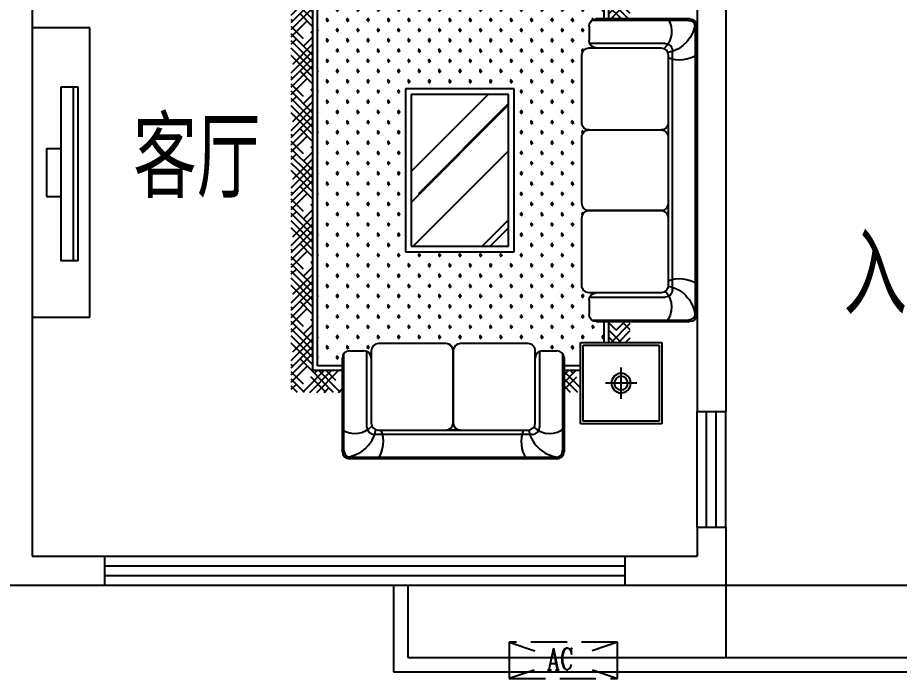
# Model space of a CAD drawing. Extents: x -634437 to -602837, y -712943 to -698043.
# Drawn here: x -627037 to -620937, y -712388 to -707821 of the extents above; entities that cross this region are included whole.
import ezdxf

# ---------------------------------------------------------------- set-up
doc = ezdxf.new("R2010")
doc.units = 0
doc.header["$LTSCALE"] = 1000
doc.header["$MEASUREMENT"] = 0
doc.linetypes.add('DASH', pattern=[0.35, 0.25, -0.1])
doc.layers.get('0').update_dxf_attribs({"linetype": 'CONTINUOUS'})
for name, color, linetype in [('F', 8, 'CONTINUOUS'), ('K_EQUIPMENT', 89, 'CONTINUOUS'), ('KTIAO', 124, 'CONTINUOUS'), ('WALL', 2, 'CONTINUOUS'), ('WINDOW', 4, 'CONTINUOUS'), ('房间名称', 7, 'CONTINUOUS')]:
    doc.layers.add(name, color=color, linetype=linetype)
doc.styles.add('_HZTXT', font='txt.shx', dxfattribs={"width": 0.8, "bigfont": 'HZTXT.shx'})
doc.styles.add('_ROMANC', font='ROMANC', dxfattribs={"width": 0.7})
doc.styles.add('DIM_FONT', font='ZBTXT.shx', dxfattribs={"width": 0.8})

# ---------------------------------------------------------------- blocks, each defined once
blk = doc.blocks.new('电视2')
for p, q in [((0, -400), (0, 0)), ((0, 0), (2000, -3.7252903e-09)), ((2000, -3.7252903e-09), (2000, -400)), ((1590.188688758761, -116.3118267636746), (390.1886887587607, -116.3118268232792)), ((2000, -400), (0, -400))]:
    blk.add_line(p, q)
at = {"ltscale": 30}
for p, q in [((390.1886887587607, -82.11901938728988), (390.1886887587607, -201.6967909317464)), ((390.1886887587607, -82.11901938728988), (1590.188688758761, -82.11901932768524)), ((1590.188688758761, -82.11901932768524), (1590.188688758761, -201.6967908721417)), ((1589.658493701368, -201.6967908721417), (390.1886887587607, -201.6967909317464)), ((835.0000000037253, -299.9999999981374), (835.0000000037253, -201.6967909317464)), ((1165.000000003725, -299.9999999981374), (1165.000000003725, -201.6967909317464)), ((1165.000000003725, -299.9999999981374), (835.0000000037253, -299.9999999981374))]:
    blk.add_line(p, q, dxfattribs=at)
blk = doc.blocks.new('jj1')
h = blk.add_hatch()
h.set_pattern_fill('GRASS,_O', color=256, scale=50, angle=90)
h.set_pattern_definition([(180, (-2471778.669961224, 1158617.746024017), (-70.71067809999998, -70.71067809999998), [18.75, -122.6713563]), (135, (-2471778.669961224, 1158617.746024017), (-70.71067811865474, -70.71067811865474), [18.75, -81.25]), (225, (-2471778.669961224, 1158617.746024017), (70.71067811865474, -70.71067811865474), [18.75, -81.25])])
edge = h.paths.add_edge_path()
edge.add_ellipse((-139.3900701156817, 841.2920741976703), major_axis=(-35.217232266441, 35.217232266441), ratio=0.9999999999915111, start_angle=315, end_angle=405, ccw=False)
edge.add_line((-139.3900701170787, 891.0967616976703), (-89.58553490787745, 891.0967616979032))
edge.add_ellipse((-89.58538261568174, 940.9014491976703), major_axis=(-35.21723226660771, 35.21723226660771), ratio=0.9999999999820436, start_angle=68.57817847772071, end_angle=134.9998248043085, ccw=False)
edge.add_ellipse((-89.58538261568174, 940.9014491976703), major_axis=(-35.21723226660771, 35.21723226660771), ratio=0.9999999999820436, start_angle=45.000000000000114, end_angle=68.57817847772071, ccw=False)
edge.add_line((-139.3900701156817, 940.9014492032584), (-139.3900701156817, 1040.510824201396))
edge.add_ellipse((-89.58538261568174, 1040.510824198136), major_axis=(-35.21723226660773, -35.21723226660771), ratio=0.9999999999820436, start_angle=225.0000000000001, end_angle=315, ccw=False)
edge.add_line((-89.58538261940701, 1090.315511698136), (-36.34432261250913, 1090.315511697903))
edge.add_line((-36.34432261250913, 1090.315511697903), (-36.34432261250913, 1234.570475654909))
edge.add_line((-36.34432261250913, 1234.570475654909), (-198.6379682556726, 1234.570475654909))
edge.add_line((-198.6379682556726, 1234.570475654909), (-198.6379682561381, 1396.864121298771))
edge.add_line((-198.6379682561381, 1396.864121298771), (-311.8362851403654, 1396.864121298771))
edge.add_line((-311.8362851403654, 1396.864121298771), (-311.8362851403654, 1342.01697033993))
edge.add_ellipse((-361.6409726403654, 1342.016970345983), major_axis=(-35.21723226693698, -35.21723226693698), ratio=0.9999999999726936, start_angle=98.1301023545845, end_angle=135, ccw=False)
edge.add_ellipse((-361.6409726403654, 1342.016970345983), major_axis=(-35.21723226693698, -35.21723226693698), ratio=0.9999999999726936, start_angle=45.000000000000114, end_angle=98.1301023545845, ccw=False)
edge.add_line((-361.6409726366401, 1292.212282846216), (-461.2503476487471, 1292.212282845983))
edge.add_ellipse((-461.2503476408309, 1342.016970345983), major_axis=(-35.21723226693698, 35.21723226693698), ratio=0.9999999999726936, start_angle=111.4218215222794, end_angle=135, ccw=False)
edge.add_ellipse((-461.2503476408309, 1342.016970345983), major_axis=(-35.21723226693698, 35.21723226693698), ratio=0.9999999999726936, start_angle=45.000247761764, end_angle=111.4218215222794, ccw=False)
edge.add_line((-511.0550351408309, 1342.016754985787), (-511.0550351412967, 1292.212282838998))
edge.add_ellipse((-560.859722640831, 1292.212282845983), major_axis=(-35.217232266441, 35.217232266441), ratio=0.9999999999915115, start_angle=135, end_angle=225.0000000000001, ccw=False)
edge.add_line((-560.8597226352429, 1242.407595345983), (-1029.023785145953, 1242.407595345983))
edge.add_ellipse((-1029.023785140365, 1292.212282845983), major_axis=(-35.21723226660773, 35.21723226660771), ratio=0.9999999999820436, start_angle=123.75000000008961, end_angle=135, ccw=False)
edge.add_ellipse((-1029.023785140365, 1292.212282845983), major_axis=(-35.217232266441, -35.217232266441), ratio=0.9999999999915111, start_angle=-33.74999999995771, end_angle=33.74999999995771, ccw=False)
edge.add_ellipse((-1029.023785140365, 1292.212282845983), major_axis=(-35.21723226660773, 35.21723226660771), ratio=0.9999999999820436, start_angle=56.24999999991059, end_angle=123.7500000000894)
edge.add_ellipse((-1029.023785140365, 1292.212282845983), major_axis=(-35.217232266441, -35.217232266441), ratio=0.9999999999915111, start_angle=-33.7499999999577, end_angle=33.7499999999577)
edge.add_ellipse((-1029.023785140365, 1292.212282845983), major_axis=(-35.21723226660773, 35.21723226660771), ratio=0.9999999999820436, start_angle=56.24999999991059, end_angle=123.7500000000894)
edge.add_ellipse((-1029.023785140365, 1292.212282845983), major_axis=(-35.217232266441, -35.217232266441), ratio=0.9999999999915111, start_angle=-33.7499999999577, end_angle=33.7499999999577)
edge.add_ellipse((-1029.023785140365, 1292.212282845983), major_axis=(-35.21723226660773, 35.21723226660771), ratio=0.9999999999820436, start_angle=56.24999999991059, end_angle=123.7500000000894)
edge.add_ellipse((-1029.023785140365, 1292.212282845983), major_axis=(-35.217232266441, -35.217232266441), ratio=0.9999999999915111, start_angle=-33.7499999999577, end_angle=33.7499999999577)
edge.add_ellipse((-1029.023785140365, 1292.212282845983), major_axis=(-35.21723226660773, 35.21723226660771), ratio=0.9999999999820436, start_angle=56.24999999991059, end_angle=123.7500000000894)
edge.add_ellipse((-1029.023785140365, 1292.212282845983), major_axis=(-35.217232266441, -35.217232266441), ratio=0.9999999999915111, start_angle=-33.7499999999577, end_angle=33.7499999999577)
edge.add_ellipse((-1029.023785140365, 1292.212282845983), major_axis=(-35.21723226660773, 35.21723226660771), ratio=0.9999999999820436, start_angle=56.24999999991059, end_angle=123.7500000000894)
edge.add_ellipse((-1029.023785140365, 1292.212282845983), major_axis=(-35.217232266441, -35.217232266441), ratio=0.9999999999915111, start_angle=-33.7499999999577, end_angle=33.7499999999577)
edge.add_ellipse((-1029.023785140365, 1292.212282845983), major_axis=(-35.21723226660773, 35.21723226660771), ratio=0.9999999999820436, start_angle=56.24999999991059, end_angle=123.7500000000894)
edge.add_ellipse((-1029.023785140365, 1292.212282845983), major_axis=(-35.217232266441, -35.217232266441), ratio=0.9999999999915111, start_angle=-33.74999999995771, end_angle=33.74999999995771, ccw=False)
edge.add_ellipse((-1029.023785140365, 1292.212282845983), major_axis=(-35.217232266441, -35.217232266441), ratio=0.9999999999915111, start_angle=-44.99978295313912, end_angle=-33.74999999995771, ccw=False)
edge.add_ellipse((-1128.633160140831, 1292.212282845983), major_axis=(-35.217232266441, 35.217232266441), ratio=0.9999999999915115, start_angle=212.1623499404817, end_angle=225)
edge.add_ellipse((-1128.633160140365, 1292.212282845983), major_axis=(-35.21723226660771, -35.21723226660771), ratio=0.9999999999820436, start_angle=118.124999999978, end_angle=129.3746597356235)
edge.add_ellipse((-1128.633160140831, 1292.212282845983), major_axis=(-35.217232266441, 35.217232266441), ratio=0.9999999999915115, start_angle=180.0000000003273, end_angle=212.1623499404817)
edge.add_ellipse((-1128.633160140365, 1292.212282845983), major_axis=(-35.21723226660771, -35.21723226660771), ratio=0.9999999999820436, start_angle=118.124999999978, end_angle=129.3746597356235)
edge.add_ellipse((-1128.633160140831, 1292.212282845983), major_axis=(-35.217232266441, 35.217232266441), ratio=0.9999999999915115, start_angle=180.0000000003273, end_angle=212.1623499404817)
edge.add_ellipse((-1128.633160140365, 1292.212282845983), major_axis=(-35.21723226660771, -35.21723226660771), ratio=0.9999999999820436, start_angle=106.8748709727663, end_angle=118.124999999978)
edge.add_ellipse((-1128.633160140831, 1292.212282845983), major_axis=(-35.217232266441, 35.217232266441), ratio=0.9999999999915115, start_angle=180.0000000003273, end_angle=212.1623499404817)
edge.add_ellipse((-1128.633160140365, 1292.212282845983), major_axis=(-35.21723226660771, -35.21723226660771), ratio=0.9999999999820436, start_angle=95.62498190587426, end_angle=106.8748709727663)
edge.add_ellipse((-1128.633160140831, 1292.212282845983), major_axis=(-35.217232266441, 35.217232266441), ratio=0.9999999999915115, start_angle=180.0000000003273, end_angle=212.1623499404817)
edge.add_ellipse((-1128.633160140365, 1292.212282845983), major_axis=(-35.21723226660771, -35.21723226660771), ratio=0.9999999999820436, start_angle=95.62498190587428, end_angle=106.87487097276639, ccw=False)
edge.add_ellipse((-1128.633160140365, 1292.212282845983), major_axis=(-35.21723226660771, -35.21723226660771), ratio=0.9999999999820436, start_angle=84.37499427597032, end_angle=95.62498190587428, ccw=False)
edge.add_ellipse((-1128.633160140831, 1292.212282845983), major_axis=(-35.217232266441, 35.217232266441), ratio=0.9999999999915115, start_angle=150.971751953846, end_angle=180.0000000003273)
edge.add_ellipse((-1128.633160140365, 1292.212282845983), major_axis=(-35.21723226660771, -35.21723226660771), ratio=0.9999999999820436, start_angle=73.12497185455851, end_angle=84.37499427597027)
edge.add_ellipse((-1128.633160140831, 1292.212282845983), major_axis=(-35.217232266441, 35.217232266441), ratio=0.9999999999915115, start_angle=150.971751953846, end_angle=180.0000000003273)
edge.add_ellipse((-1128.633160140365, 1292.212282845983), major_axis=(-35.21723226660771, -35.21723226660771), ratio=0.9999999999820436, start_angle=73.12497185455851, end_angle=84.37499427597027)
edge.add_ellipse((-1128.633160140831, 1292.212282845983), major_axis=(-35.217232266441, 35.217232266441), ratio=0.9999999999915115, start_angle=150.971751953846, end_angle=180.0000000003273)
edge.add_ellipse((-1128.633160140365, 1292.212282845983), major_axis=(-35.21723226660771, -35.21723226660771), ratio=0.9999999999820436, start_angle=61.87502770163874, end_angle=73.12497185455851)
edge.add_ellipse((-1128.633160140831, 1292.212282845983), major_axis=(-35.217232266441, 35.217232266441), ratio=0.9999999999915115, start_angle=134.9999999999999, end_angle=150.971751953846)
edge.add_ellipse((-1128.633160140365, 1292.212282845983), major_axis=(-35.21723226660771, -35.21723226660771), ratio=0.9999999999820436, start_angle=50.62496847759096, end_angle=61.87502770163874)
edge.add_ellipse((-1128.633160140831, 1292.212282845983), major_axis=(-35.217232266441, 35.217232266441), ratio=0.9999999999915115, start_angle=134.9999999999999, end_angle=150.971751953846)
edge.add_ellipse((-1128.633160140365, 1292.212282845983), major_axis=(-35.21723226660771, -35.21723226660771), ratio=0.9999999999820436, start_angle=50.62496847759096, end_angle=61.87502770163874)
edge.add_ellipse((-1128.633160140365, 1292.212282845983), major_axis=(-35.21723226660771, -35.21723226660771), ratio=0.9999999999820436, start_angle=45.000000000000114, end_angle=50.624968477591096, ccw=False)
edge.add_line((-1128.633160131518, 1242.407595345983), (-1596.797222642694, 1242.407595346216))
edge.add_ellipse((-1596.797222640831, 1292.212282845983), major_axis=(-35.21723226660773, 35.21723226660771), ratio=0.9999999999820436, start_angle=45.000000000000114, end_angle=135, ccw=False)
edge.add_line((-1646.601910141297, 1292.212282851571), (-1646.601910141297, 1342.016706560971))
edge.add_ellipse((-1696.406597640365, 1342.016970345983), major_axis=(-35.21723226660771, -35.21723226660771), ratio=0.9999999999820436, start_angle=68.57817847821161, end_angle=134.9996965531769, ccw=False)
edge.add_ellipse((-1696.406597640365, 1342.016970345983), major_axis=(-35.21723226660771, -35.21723226660771), ratio=0.9999999999820436, start_angle=45.000000000000114, end_angle=68.57817847821161, ccw=False)
edge.add_line((-1696.40659763338, 1292.212282845983), (-1796.015972642228, 1292.21228284575))
edge.add_ellipse((-1796.015972640365, 1342.016970345983), major_axis=(-35.21723226660773, 35.21723226660771), ratio=0.9999999999820436, start_angle=81.8698976454155, end_angle=135, ccw=False)
edge.add_ellipse((-1796.015972640365, 1342.016970345983), major_axis=(-35.21723226660773, 35.21723226660771), ratio=0.9999999999820436, start_angle=45.000000000000114, end_angle=81.8698976454155, ccw=False)
edge.add_line((-1845.820660140365, 1342.016970343189), (-1845.820660140365, 1396.864121298305))
edge.add_line((-1845.820660140365, 1396.864121298305), (-2016.67176245572, 1396.864121298305))
edge.add_line((-2016.67176245572, 1396.864121298305), (-2016.67176245572, -1308.029972763034))
edge.add_line((-2016.67176245572, -1308.029972763034), (-1575.331250733696, -1308.029972762801))
edge.add_line((-1575.331250733696, -1308.029972762801), (-1575.331250733696, -1253.182821944356))
edge.add_ellipse((-1525.526563233696, -1253.182821949711), major_axis=(-35.21723226627844, -35.21723226627844), ratio=0.9999999999913931, start_angle=278.13010235458455, end_angle=315, ccw=False)
edge.add_ellipse((-1525.526563233696, -1253.182821949711), major_axis=(-35.21723226627844, -35.21723226627844), ratio=0.9999999999913931, start_angle=225, end_angle=278.13010235458455, ccw=False)
edge.add_line((-1525.52656323323, -1203.378134449711), (-1425.91718823649, -1203.378134449711))
edge.add_ellipse((-1425.917188234161, -1253.182821949711), major_axis=(-35.21723226627844, 35.21723226627844), ratio=0.9999999999913931, start_angle=291.4218215210831, end_angle=315, ccw=False)
edge.add_ellipse((-1425.917188234161, -1253.182821949711), major_axis=(-35.21723226627844, 35.21723226627844), ratio=0.9999999999913931, start_angle=225, end_angle=291.4218215210831, ccw=False)
edge.add_line((-1376.112500734627, -1253.182821943424), (-1376.112500734161, -1203.378134448314))
edge.add_ellipse((-1326.307813234161, -1203.378134449711), major_axis=(-35.21723226627844, -35.21723226627844), ratio=0.9999999999913931, start_angle=225, end_angle=315, ccw=False)
edge.add_line((-1326.307813231367, -1153.573446949711), (-723.1533682774752, -1153.573446949944))
edge.add_ellipse((-723.1533682839945, -1203.378134449711), major_axis=(-35.217232266441, -35.217232266441), ratio=0.9999999999915115, start_angle=135, end_angle=225.0000000000001, ccw=False)
edge.add_line((-673.3486807835287, -1203.378134459024), (-673.3486807835287, -1253.182669651695))
edge.add_ellipse((-623.5439932839945, -1253.182821949711), major_axis=(-35.21723226660773, -35.21723226660771), ratio=0.9999999999820436, start_angle=225.0000000000001, end_angle=314.99982479841583, ccw=False)
edge.add_line((-623.5439932867883, -1203.378134449478), (-523.9346182812005, -1203.378134449478))
edge.add_ellipse((-523.9346182835288, -1253.182821949711), major_axis=(-35.21723226660771, 35.21723226660771), ratio=0.9999999999820436, start_angle=266.31264017561176, end_angle=315, ccw=False)
edge.add_line((-486.5253955936059, -1220.303391379071), (-486.4720763918012, -1220.250072177267))
edge.add_ellipse((-523.9346182835288, -1253.182821949711), major_axis=(-35.21723226660771, 35.21723226660771), ratio=0.9999999999820436, start_angle=261.86989764541545, end_angle=266.31264017561176, ccw=False)
edge.add_ellipse((-523.9346182835288, -1253.182821949711), major_axis=(-35.21723226660771, 35.21723226660771), ratio=0.9999999999820436, start_angle=225, end_angle=261.86989764541545, ccw=False)
edge.add_line((-474.1299307835288, -1253.182821956696), (-474.1299307835288, -1308.029972763266))
edge.add_line((-474.1299307835288, -1308.029972763266), (-36.34432261297479, -1308.029972763499))
edge.add_line((-36.34432261297479, -1308.029972763499), (-36.34432261250913, -1001.481363301398))
edge.add_line((-36.34432261250913, -1001.481363301398), (-89.58538261707872, -1001.481363301398))
edge.add_ellipse((-89.58538261568174, -951.6766758013983), major_axis=(-35.21723226660771, 35.21723226660771), ratio=0.9999999999820436, start_angle=45.000000000000114, end_angle=135, ccw=False)
edge.add_line((-139.390070115216, -951.6766758027952), (-139.390070115216, -852.0673008032607))
edge.add_ellipse((-89.58538261568174, -852.0673008018636), major_axis=(-35.21723226637489, -35.21723226637489), ratio=0.9999999999952667, start_angle=291.4218215212973, end_angle=315, ccw=False)
edge.add_ellipse((-89.58538261568174, -852.0673008018636), major_axis=(-35.21723226637489, -35.21723226637489), ratio=0.9999999999952667, start_angle=225.0001751956915, end_angle=291.4218215212973, ccw=False)
edge.add_line((-89.58553490415217, -802.2626133016311), (-139.390070119407, -802.2626133016311))
edge.add_ellipse((-139.3900701156817, -752.4579258018639), major_axis=(-35.21723226660771, 35.21723226660771), ratio=0.9999999999820436, start_angle=45.000000000000114, end_angle=135, ccw=False)
edge.add_line((-189.1947576161474, -752.4579257995354), (-189.1947576156816, -284.2938633037265))
edge.add_ellipse((-139.3900701156817, -284.2938633018638), major_axis=(-35.217232266441, 35.217232266441), ratio=0.9999999999915111, start_angle=315, end_angle=405, ccw=False)
edge.add_ellipse((-139.3900701156817, -184.6844883013982), major_axis=(-35.217232266441, -35.217232266441), ratio=0.9999999999915115, start_angle=-44.999999999999886, end_angle=45.000000000000114, ccw=False)
edge.add_line((-189.1947576161474, -184.6844883032608), (-189.1947576156816, 273.5186366946436))
edge.add_ellipse((-139.3900701156817, 273.5186366981361), major_axis=(-35.21723226660773, -35.21723226660771), ratio=0.9999999999820436, start_angle=225.000201422468, end_angle=315, ccw=False)
edge.add_ellipse((-139.3900701156817, 373.1280116981362), major_axis=(-35.21723226660771, 35.21723226660771), ratio=0.9999999999820436, start_angle=45.000000000000114, end_angle=134.999798577532, ccw=False)
edge.add_line((-189.1947576156816, 373.1280117020942), (-189.1947576156816, 841.2920741965061))
h.paths.add_polyline_path([(-1407.944756955374, 606.9170742675196), (-657.9447569558396, 606.9170742677524), (-657.9447569563052, -518.0829257324802), (-1407.944756956305, -518.0829257324802)], flags=16)
h.paths.add_polyline_path([(-1370.444756956305, 569.4170742675196), (-695.4447569558396, 569.4170742675196), (-695.4447569563052, -480.5829257324803), (-1370.444756956305, -480.5829257324803)], flags=0)
at = {"ltscale": 0.5}
for p, q in [((-361.6409726403654, 2039.282595345984), (-1796.015972640365, 2039.282595345984)), ((-371.6019101403654, 2029.321657845983), (-1786.055035140365, 2029.321657845983)), ((-1845.820660140365, 1989.477907845983), (-1845.820660140365, 1342.016970345983)), ((-1835.859722640365, 1979.516970345983), (-1835.859722640365, 1312.134157845983)), ((-321.7972226403654, 1312.134157845983), (-321.7972226403654, 1979.516970345983)), ((-311.8362851403654, 1342.016970345983), (-311.8362851403654, 1989.477907845983)), ((-530.9769101403652, 1869.946657845983), (-1626.680035140365, 1869.946657845983)), ((-1596.797222640831, 1840.063845345983), (-560.859722640831, 1840.063845345983)), ((-1029.023785140365, 1840.063845345983), (-1128.633160140365, 1840.063845345983)), ((-1029.023785140365, 1840.063845345983), (-560.859722640831, 1840.063845345983)), ((-1676.484722640365, 1820.141970345983), (-1676.484722640365, 1296.37022025953)), ((-1646.601910140831, 1292.212282845983), (-1646.601910140831, 1790.259157845983)), ((-1078.828472640365, 1292.212282845983), (-1078.828472640365, 1790.259157845983)), ((-1078.828472640365, 1790.259157845983), (-1078.828472640365, 1292.212282845983)), ((-1078.828472640365, 1292.212282845983), (-1078.828472640365, 1790.259157845983)), ((-511.0550351408309, 1790.259157845983), (-511.0550351408309, 1292.212282845983)), ((-511.0550351408309, 1790.259157845983), (-511.0550351408309, 1342.016970345983)), ((-481.1722226403652, 1296.37022025953), (-481.1722226403652, 1820.141970345983)), ((363.8620317443274, 1797.070475654909), (-198.6379682556726, 1797.070475654909)), ((-198.6379682556726, 1797.070475654909), (-198.6379682556726, 1234.570475654909)), ((345.1120317443274, 1778.320475654909), (-179.8879682556726, 1778.320475654909)), ((-179.8879682556726, 1778.320475654909), (-179.8879682556726, 1253.320475654909)), ((345.1120317443274, 1253.320475654909), (345.1120317443274, 1778.320475654909)), ((363.8620317443274, 1234.570475654909), (363.8620317443274, 1797.070475654909)), ((82.6120317443274, 1624.458920351928), (82.6120317443274, 1407.182030957425)), ((-2107.01375111565, 1579.322850427357), (-2199.130491584075, 1487.206109959399)), ((-2156.732196667697, 1579.322850427357), (-2199.130491583608, 1536.924555511447)), ((-2199.130491584075, 1558.143877722556), (-2163.661607701797, 1522.674993840279)), ((-1908.139968906529, 1579.322850427823), (-2138.80238492554, 1348.660434408812)), ((-2113.943162149284, 1572.393439392326), (-1970.872573183848, 1429.322850426892)), ((-2071.154127632269, 1579.322850427357), (-1921.154127631802, 1429.322850426892)), ((-1957.858414459042, 1579.322850426892), (-2064.224716596771, 1472.956548289628)), ((-2021.435682079755, 1579.322850426426), (-1871.43568208022, 1429.322850426426)), ((-1858.421523354482, 1579.322850427357), (-2008.421523354948, 1429.322850426892)), ((-1971.717236527707, 1579.322850427823), (-1939.928602715954, 1547.53421661607)), ((-1872.280345423147, 1579.322850426892), (-1845.820659480989, 1552.863164484733)), ((-217.7128201327287, 1579.322850427357), (-311.8362844805233, 1485.199386079563)), ((-267.4312656852417, 1579.322850426426), (-311.836284479592, 1534.917831632076)), ((-311.8362844805233, 1560.150601601461), (-224.6422311668284, 1472.956548287766)), ((-198.6379682561381, 1548.6792567519), (-311.836284479592, 1435.480940527981)), ((-2113.943162148819, 1522.674993841676), (-2199.130491584539, 1437.487664405955)), ((-2199.130491584075, 1508.425432170042), (-2089.083939373493, 1398.378879959462)), ((-1890.210157164838, 1497.815771064488), (-1958.703077803366, 1429.32285042596)), ((-311.8362844800576, 1510.432156049879), (-230.7269788584672, 1429.322850428289)), ((191.2504764064215, 1515.820475654909), (-26.02641291869804, 1515.820475654909)), ((-2199.130491584075, 1458.706986618461), (-2049.130491583142, 1308.706986617995)), ((-2199.130491584075, 1408.988541066413), (-2049.130491583608, 1258.988541065948)), ((-1845.820659481455, 1429.322850427357), (-2049.130491584074, 1429.322850427357)), ((-2049.130491584074, 1429.322850427357), (-2049.130491584074, -1340.488701891852)), ((-2039.365493822377, 1448.097325513372), (-2020.591018736363, 1429.322850426892)), ((-311.8362844805233, 1460.713710497366), (-280.4454244095832, 1429.322850426426)), ((-198.6379682556726, 1429.322850427357), (-311.836284480989, 1429.322850427357)), ((-249.5014539416879, 1448.097325513372), (-268.2759290281683, 1429.322850426892)), ((-2188.520830477122, 1398.378879960859), (-2199.130491583608, 1387.769218854838)), ((-2049.130491584074, 1388.613882197766), (-2199.130491584075, 1238.613882197765)), ((-2199.130491584075, 1359.270095513901), (-2049.130491583608, 1209.270095513435)), ((-1845.820659481455, 1396.864121298538), (-2016.67176245572, 1396.864121298538)), ((-2016.67176245572, 1396.864121298538), (-2016.67176245572, -1308.029972763034)), ((-198.6379682556726, 1396.864121298538), (-311.836284480989, 1396.864121298538)), ((-2049.130491584074, 1338.895436645718), (-2199.130491584075, 1188.895436645718)), ((-2049.130491584074, 1289.176991093205), (-2199.130491584075, 1139.176991093205)), ((-2188.520830478054, 1298.941988855367), (-2049.130491584074, 1159.551649961853)), ((-1796.015972640365, 1292.212282845983), (-1696.406597640365, 1292.212282845983)), ((-461.2503476408309, 1292.212282845983), (-361.6409726403654, 1292.212282845983)), ((-2049.130491584074, 1239.458545541158), (-2199.130491584075, 1089.458545541158)), ((-1128.633160140831, 1242.407595345983), (-1596.797222640831, 1242.407595345983)), ((-560.859722640831, 1242.407595345983), (-1029.023785140365, 1242.407595345983)), ((-198.6379682556726, 1234.570475654909), (363.8620317443274, 1234.570475654909)), ((-179.8879682556726, 1253.320475654909), (345.1120317443274, 1253.320475654909)), ((-36.34432261250913, 1090.315511767985), (-36.34432261250913, 1234.570475654909)), ((-3.885593483690172, 1090.315511767985), (-3.885593483690172, 1234.570475654909)), ((83.87459727283569, 1234.570475653978), (-3.885593483224511, 1146.810284897918)), ((34.15615172032267, 1234.570475653978), (-3.885593483690172, 1196.528730449965)), ((13.74384146695956, 1234.570475653978), (146.1144065163098, 1102.199910605093)), ((63.46228701854125, 1234.570475654443), (146.1144065163098, 1151.918356157141)), ((113.1807325710542, 1234.570475654443), (146.1144065163098, 1201.636801709188)), ((-2199.130491584075, 1160.396313305246), (-2163.661607700866, 1124.927429422503)), ((-2113.943162149284, 1174.645874975016), (-2049.130491584074, 1109.833204409806)), ((-2113.943162149284, 1124.9274294239), (-2199.130491584075, 1039.740099989576)), ((-2199.130491584075, 1110.677867752732), (-2089.083939373027, 1000.631315542152)), ((48.8092193696648, 1149.786652199691), (-3.885593483690172, 1097.091839346336)), ((-3.885593483690172, 1103.04457394802), (-0.9092261814512312, 1100.068206646247)), ((48.80921937106177, 1149.78665219876), (108.2803598013706, 1090.315511767985)), ((146.1144065163098, 1147.65494824131), (98.52766492264342, 1100.068206647644)), ((-2199.130491584075, 1060.959422200685), (-2049.130491584074, 910.9594222006853)), ((-2049.13049158454, 1040.584763332503), (-2138.80238492554, 950.9128699915018)), ((-2049.130491584074, 1090.30320888455), (-2064.224716596771, 1075.208983871853)), ((-139.3900701156817, 940.9014491976703), (-139.3900701156817, 1040.510824198136)), ((-119.468195115216, 1080.354574198136), (547.9146173843181, 1080.354574198136)), ((-89.58538261568174, 1090.315511698136), (557.8755548843181, 1090.315511698136)), ((146.1144065163098, 1097.936502689263), (138.4934155950322, 1090.315511767985)), ((607.6802423843181, 1040.510824198136), (607.6802423843181, -951.6766758013983)), ((-2199.130491584075, 1011.240976648172), (-2049.130491584074, 861.2409766481722)), ((-2188.520830478054, 1000.631315543549), (-2199.130491584075, 990.021654437529)), ((-2049.130491584074, 990.8663177804555), (-2199.130491584539, 840.8663177799899)), ((597.7193048843181, 1030.549886698136), (597.7193048843181, -941.7157383013983)), ((-2199.130491584075, 961.5225310970565), (-2049.130491584074, 811.5225310970561)), ((-2049.130491584074, 941.1478722284082), (-2199.130491584075, 791.1478722284082)), ((-135.2321327021345, 920.9795741981359), (388.5396173843183, 920.9795741981359)), ((-2049.130491584074, 891.4294266758952), (-2199.130491584075, 741.4294266758952)), ((-2188.520830477122, 901.1944244375916), (-2049.130491584074, 761.8040855445433)), ((358.6568048843183, 891.0967616976703), (-139.3900701156817, 891.0967616976703)), ((358.6568048843183, 891.0967616976703), (-89.58538261568174, 891.0967616976703)), ((438.3443048843181, 871.1748866981361), (438.3443048843181, -782.3407383013983)), ((-2049.130491584074, 841.7109811238477), (-2199.130491584075, 691.7109811238478)), ((-189.1947576156816, 841.2920741976703), (-189.1947576156816, 373.1280116981362)), ((408.4614923843181, -752.4579258018639), (408.4614923843181, 841.2920741976703)), ((408.4614923843181, 373.1280116981362), (408.4614923843181, 841.2920741976703)), ((-2199.130491584075, 762.6487488874699), (-2163.661607701797, 727.179865005193)), ((-2113.943162149284, 776.8983105577063), (-2049.130491584074, 712.085639992496)), ((-2113.943162149284, 727.1798650065901), (-2199.130491584075, 641.9925355722662)), ((-2199.130491584075, 712.930303334957), (-2089.083939373493, 602.8837511243763)), ((-2049.13049158454, 692.5556444672403), (-2064.224716597703, 677.4614194540771)), ((-2199.130491584075, 663.2118577829096), (-2049.130491584074, 513.2118577829096)), ((-2199.130491584075, 613.4934122313279), (-2049.130491583608, 463.4934122308624)), ((-2049.130491584074, 642.8371989151927), (-2138.80238492554, 553.1653055737258)), ((-2188.520830477122, 602.8837511262388), (-2199.130491584075, 592.2740900192875)), ((-2049.130491584074, 593.1187533626797), (-2199.130491583142, 443.1187533636111)), ((-2199.130491584075, 563.7749666788148), (-2049.13049158454, 413.7749666797462)), ((-1407.944756956305, -518.0829257324802), (-1407.94475695584, 606.9170742675196)), ((-1407.94475695584, 606.9170742675196), (-657.9447569558396, 606.9170742675196)), ((-1370.444756956305, -480.5829257324803), (-1370.44475695584, 569.4170742675196)), ((-1370.44475695584, 569.4170742675196), (-695.4447569558396, 569.4170742675196)), ((-1355.161223703995, 569.4170742670539), (-695.4447569563052, -90.29939248110169)), ((-877.8641464025714, 569.4170742670539), (-695.4447569563052, 386.997684820788)), ((-822.1794873848557, 569.4170742670539), (-695.4447569563052, 442.6823438385034)), ((-695.4447569558396, 569.4170742675196), (-695.4447569563052, -480.5829257324803)), ((-657.9447569558396, 606.9170742675196), (-657.9447569563052, -518.0829257324802)), ((-2049.130491584074, 543.4003078106325), (-2199.130491584539, 393.4003078101668)), ((-2049.130491584074, 493.6818622585851), (-2199.130491584075, 343.6818622585852)), ((-2188.520830477588, 503.4468600202816), (-2049.130491584074, 364.0565211267677)), ((-2049.130491584074, 443.9634167065377), (-2199.130491584075, 293.9634167065378)), ((-2113.94316214975, 379.1507461399307), (-2049.130491584074, 314.3380755747203)), ((-2199.130491583608, 364.9011844706256), (-2163.661607701332, 329.4323005883489)), ((-2113.943162148819, 329.4323005892802), (-2199.130491583142, 244.2449711549561)), ((-2199.130491584075, 315.1827389181126), (-2089.083939373493, 205.136186707532)), ((-139.3900701156817, 323.3233241981362), (358.6568048843183, 323.3233241981362)), ((358.6568048843183, 323.3233241981362), (-139.3900701156817, 323.3233241981362)), ((-2199.130491584075, 265.4642933655996), (-2049.130491584074, 115.4642933655996)), ((-2049.130491584074, 245.0896344974172), (-2138.80238492554, 155.4177411559503)), ((-2049.130491584074, 294.8080800499301), (-2064.224716597237, 279.7138550367672)), ((-1370.444756956305, 266.5025559852365), (-695.4447569563052, -408.4974440147633)), ((-189.1947576156816, 273.5186366981361), (-189.1947576156816, -184.6844883013982)), ((408.4614923843181, -184.6844883013982), (408.4614923843181, 273.5186366981361)), ((-2199.130491583608, 215.7458478130866), (-2049.130491584074, 65.74584781308657)), ((-2188.520830478054, 205.1361867084633), (-2199.130491584539, 194.5265256024431)), ((-2049.130491584074, 195.3711889453698), (-2199.130491584539, 45.37118894490413)), ((-1319.022076787893, 207.124924529111), (-695.4447569563052, -416.4523953024763)), ((-2199.130491584075, 166.0274022610392), (-2077.520163589623, 44.41707426705398)), ((-2049.130491584074, 145.6527433933224), (-2150.366160710342, 44.41707426705398)), ((-2188.520830477122, 105.6992956029717), (-2127.238609142136, 44.41707426798529)), ((-2049.130491584074, 95.93429784080944), (-2100.647715157364, 44.41707426798529)), ((-2050.929269605316, 44.41707426798529), (-2199.130491584075, -103.7841477107722)), ((-2100.647715157829, 44.41707426705398), (-2199.130491584075, -54.06570215919055)), ((-2150.366160709877, 44.41707426751963), (-2199.130491583142, -4.347256606211884)), ((-2127.238609142136, 44.41707426798529), (-2049.130491584074, -33.69104329007678)), ((-2077.520163589623, 44.41707426705398), (-2049.130491584074, 16.02740226103924)), ((-2049.130491584074, 46.2158522887621), (-2050.92926960485, 44.41707426798529)), ((-1370.444756956305, 51.71887119975872), (-838.1429600245319, -480.5829257320147)), ((-2199.130491584075, -32.84637994715013), (-2163.661607701797, -68.31526382942683)), ((-2113.943162149284, -18.5968182773795), (-2049.13049158454, -83.40948884212413)), ((-2113.943162150215, -68.31526382849552), (-2199.130491585005, -153.5025932637509)), ((-2199.130491584075, -82.56482549966312), (-2089.083939373493, -192.6113777102436)), ((-2049.130491584074, -102.9394843678456), (-2064.224716596771, -118.0337093805428)), ((-2199.130491583608, -132.2832710512447), (-2049.130491584074, -282.2832710503135)), ((-2199.130491584075, -182.0017166042235), (-2049.130491584074, -332.0017166042235)), ((-2049.130491584074, -152.6579299198929), (-2138.80238492554, -242.3298232613597)), ((-2188.520830478054, -192.6113777088467), (-2199.130491584075, -203.2210388148669)), ((-2049.130491584074, -202.3763754719403), (-2199.130491584075, -352.3763754719403)), ((-2199.130491584075, -231.7201621558051), (-2049.130491583608, -381.7201621562708)), ((-139.3900701156817, -234.4891758013982), (358.6568048843183, -234.4891758013982)), ((-2049.130491584074, -252.0948210239876), (-2199.130491584075, -402.0948210239875)), ((-2049.130491584074, -301.8132665765006), (-2199.130491583142, -451.8132665755691)), ((-2188.520830478985, -292.0482688129414), (-2049.130491584074, -431.4386077078523)), ((-189.1947576156816, -284.2938633018638), (-189.1947576156816, -752.4579258018639)), ((-2049.13049158454, -351.5317121285479), (-2199.130491585005, -501.5317121290136)), ((-2113.943162149284, -416.3443826951551), (-2049.130491584074, -481.1570532603655)), ((-2199.130491584075, -430.5939443649258), (-2163.661607701797, -466.0628282472025)), ((-2113.943162149284, -466.0628282458056), (-2199.130491584075, -551.2501576801296)), ((-2199.130491584075, -480.3123899165075), (-2089.083939372562, -590.3589421275537)), ((-695.4447569563052, -480.5829257324803), (-1370.444756956305, -480.5829257324803)), ((-2199.130491584075, -530.0308354690204), (-2049.130491584074, -680.0308354690204)), ((-2049.130491584074, -500.6870487851556), (-2064.224716597237, -515.7812737983184)), ((-657.9447569563052, -518.0829257324802), (-1407.944756956305, -518.0829257324802)), ((-2199.130491584075, -579.7492810210679), (-2049.130491583608, -729.7492810215335)), ((-2188.520830478054, -590.3589421261568), (-2199.130491584075, -600.9686032321767)), ((-2049.130491584074, -600.1239398892502), (-2199.130491584075, -750.1239398892502)), ((-2049.130491584074, -550.405494337203), (-2138.80238492554, -640.0773876786697)), ((-2199.130491584075, -629.4677265735806), (-2049.130491584074, -779.4677265735806)), ((-2049.130491584074, -649.8423854417632), (-2199.130491584075, -799.8423854417633)), ((-2049.130491584074, -699.5608309938107), (-2199.130491584075, -849.5608309938106)), ((-2188.520830477588, -689.7958332316484), (-2049.130491584074, -829.1861721251626)), ((-2049.130491584074, -749.279276545858), (-2199.130491584075, -899.2792765458579)), ((-2199.130491584075, -828.3415087822357), (-2163.661607701797, -863.8103926645126)), ((-2113.943162149284, -814.0919471124652), (-2049.130491583608, -878.9046176776754)), ((-139.3900701156817, -802.2626133018636), (358.6568048843183, -802.2626133018636)), ((-139.3900701156817, -951.6766758013983), (-139.3900701156817, -852.0673008018636)), ((388.5396173843183, -832.1454258013982), (-135.2321327021345, -832.1454258013982)), ((-2113.943162149284, -863.8103926631156), (-2199.130491584539, -948.997722098371)), ((-2199.130491584075, -878.059954334749), (-2089.083939373027, -988.1065065453295)), ((-2049.130491584074, -898.4346132024656), (-2064.224716597237, -913.5288382156286)), ((-2199.130491584075, -927.7783998867963), (-2049.13049158454, -1077.778399886796)), ((-2049.130491584074, -948.153058754513), (-2138.80238492554, -1037.82495209598)), ((-2199.130491584075, -977.4968454379122), (-2049.130491583608, -1127.496845438378)), ((-2188.520830478054, -988.1065065434668), (-2199.130491584075, -998.7161676494871)), ((-2049.130491584074, -997.8715043065603), (-2199.130491584075, -1147.87150430656)), ((-2199.130491584075, -1027.215290991356), (-2049.130491584074, -1177.215290991356)), ((547.9146173843181, -991.5204258013983), (-119.468195115216, -991.5204258013983)), ((557.8755548843181, -1001.481363301398), (-89.58538261568174, -1001.481363301398)), ((-36.34432261297479, -1308.029972763499), (-36.34432261250913, -1001.481363232014)), ((-3.885593483690172, -1340.488701892318), (-3.885593483690172, -1001.481363232014)), ((134.8712537866086, -1001.481363232014), (-3.885593483690172, -1140.238210501848)), ((85.15280823409557, -1001.481363232014), (-3.885593483690172, -1090.5197649498)), ((-3.885593483690172, -1034.848584795138), (107.002148841042, -1145.736327119404)), ((12.465630505234, -1001.481363231549), (146.1144065167755, -1135.13013924309)), ((35.43436268204823, -1001.481363232014), (23.94999659387395, -1012.965729320189)), ((62.18407605728135, -1001.48136323248), (73.66844214731827, -1012.965729322051)), ((-2049.130491584074, -1047.589949858608), (-2199.130491584075, -1197.589949858608)), ((-2049.130491584074, -1097.30839541112), (-2199.130491584075, -1247.308395411121)), ((-2188.520830478054, -1087.543397648958), (-2049.130491584074, -1226.933736542473)), ((-3.885593483224511, -1084.567030347651), (57.28370328852907, -1145.73632711987)), ((146.1144065163098, -1039.956656054361), (40.33473545126617, -1145.736327119404)), ((-2049.130491584074, -1147.026840963168), (-2199.130491584075, -1297.026840963168)), ((-723.1535622924566, -1153.573446950177), (-1326.307813234161, -1153.573446949711)), ((-3.885593483690172, -1134.285475899698), (7.565257736016063, -1145.736327119404)), ((140.0706870164722, -1145.73632711987), (-3.885593481827526, -1289.69260761817)), ((95.16940641123801, -1145.73632711987), (-3.885593484621495, -1244.791327015264)), ((146.1144065163098, -1276.387510938803), (15.46322269598022, -1145.736327118939)), ((146.1144065158442, -1231.486230333568), (60.36450330121443, -1145.736327118939)), ((123.3868876988999, -1112.402620424283), (90.05318100331353, -1145.73632711987)), ((146.1144065158442, -1186.584949727868), (105.2657839092426, -1145.736327121267)), ((-2113.94316214975, -1211.839511529775), (-2049.13049158454, -1276.652182094985)), ((-1525.526563233696, -1203.378134449711), (-1425.917188234161, -1203.378134449711)), ((-1405.995313233696, -1731.307821949711), (-1405.995313233696, -1207.536071863724)), ((-1376.112500734161, -1203.378134449711), (-1376.112500734161, -1701.425009449711)), ((-673.3486807839945, -1701.425009449711), (-673.3486807839945, -1203.378134449711)), ((-643.4658682835287, -1207.536071863724), (-643.4658682835287, -1731.307821949711)), ((-623.5439932839945, -1203.378134449711), (-523.9346182835288, -1203.378134449711)), ((-481.7277473667636, -1215.505743151763), (-486.5253955936059, -1220.303391378606)), ((32.86567425401881, -1163.138778671855), (-3.885593483224511, -1199.890046408633)), ((55.31631455058231, -1230.490699578775), (-3.885593485087156, -1171.288791543105)), ((146.1144065163098, -1184.593888224801), (10.41503395093605, -1320.293260790175)), ((-2199.130491584075, -1226.089073199546), (-2163.661607703194, -1261.557957080426)), ((-2113.943162149284, -1261.557957080891), (-2199.130491584539, -1346.745286516147)), ((-2199.130491584075, -1275.807518752059), (-2089.083939373493, -1385.854070962639)), ((-1575.331250733696, -1900.643759449711), (-1575.331250733696, -1253.182821949711)), ((-1565.370313233696, -1890.682821949711), (-1565.370313233696, -1223.300009449711)), ((-673.3486807839945, -1701.425009449711), (-673.3486807839945, -1253.182821949711)), ((-484.0908682835288, -1223.300009450176), (-484.0908682835288, -1890.682821949711)), ((-474.1299307835288, -1253.182821949711), (-474.1299307835288, -1900.643759449711)), ((146.1144065163098, -1411.091352754971), (10.41503394534811, -1275.391980184009)), ((146.1144065163098, -1229.495168830966), (122.6682354626245, -1252.941339884652)), ((-2199.130491584075, -1325.525964303641), (-2034.167753995396, -1490.488701892318)), ((-1994.000124752056, -1340.488701892318), (-2144.000124752056, -1490.488701892318)), ((-2043.718570304103, -1340.488701891852), (-2138.80238492554, -1435.572516512824)), ((-1944.281679199543, -1340.488701891852), (-2094.281679200008, -1490.488701892318)), ((-2049.130491584074, -1296.182177619775), (-2064.224716597237, -1311.276402632939)), ((-2035.01241733972, -1340.488701891852), (-1885.012417339254, -1490.488701892318)), ((-1985.293971787672, -1340.488701891387), (-1835.293971786741, -1490.488701892784)), ((-1935.575526235625, -1340.488701891387), (-1790.773266060278, -1485.290962066734)), ((-1795.126342542935, -1340.488701891852), (-1915.06937994156, -1460.431739290477)), ((-1745.407896990888, -1340.488701891852), (-1895.407896990888, -1490.488701891852)), ((-1885.857080683112, -1340.488701891852), (-1865.350934388581, -1360.994848186849)), ((-1695.68945143884, -1340.488701891852), (-1845.68945143884, -1490.488701891852)), ((-1786.420189579017, -1340.488701891852), (-1636.420189578552, -1490.488701892318)), ((-1736.70174402697, -1340.488701891852), (-1586.701744026504, -1490.488701892318)), ((-1686.983298474457, -1340.488701891387), (-1575.331250075251, -1452.140750290593)), ((-1596.25256033428, -1340.488701891852), (-1616.758706627879, -1360.994848185451)), ((-474.1299301246181, -1308.029972763034), (-36.34432261297479, -1308.029972763499)), ((-474.1299301246181, -1340.488701891852), (-3.885593483690172, -1340.488701892318)), ((-353.291421529837, -1340.488701891852), (-474.1299301236868, -1461.327210485702)), ((-303.5729759777896, -1340.488701891852), (-453.5729759782553, -1490.488701892318)), ((-403.0098670823498, -1340.488701891852), (-423.5160133759491, -1360.994848185451)), ((-253.8545304257423, -1340.488701891852), (-403.8545304257421, -1490.488701891852)), ((-344.5852685659192, -1340.488701891852), (-198.6379682561381, -1486.436002201168)), ((-294.8668230134062, -1340.488701891852), (-198.6379682561381, -1436.71755664912)), ((-245.1483774613589, -1340.488701891387), (-198.6379682561381, -1386.999111096607)), ((-99.58296836121006, -1340.488701892784), (-198.6379682542756, -1439.543701785849)), ((-144.4842489669099, -1340.488701891852), (-198.6379682556726, -1394.642421180615)), ((-189.3855295721441, -1340.488701892318), (-198.6379682556726, -1349.741140575847)), ((-79.38752726232633, -1365.194541398203), (-104.0933667696081, -1340.488701890921)), ((-54.68168775597586, -1340.488701892784), (-101.8381675635464, -1387.645181700354)), ((32.86567424843088, -1432.54646230326), (-59.1920861620456, -1340.488701893249)), ((146.1144065172411, -1319.297730040969), (-25.07656533457339, -1490.488701892318)), ((135.7091944422573, -1490.488701892318), (-14.29080555634573, -1340.488701893715)), ((146.1144065163098, -1455.992633360205), (-3.885593484621495, -1305.992633358808)), ((-2199.130491584075, -1375.244409856154), (-2083.886199548375, -1490.488701891852)), ((-2188.520830478054, -1385.854070960777), (-2199.130491584075, -1396.463732066797)), ((-1575.331250075251, -1369.285837185336), (-1691.336374955252, -1485.290962065337)), ((-474.1299301236868, -1360.099376989761), (-373.7975678229704, -1460.431739290943)), ((-198.6379682561381, -1384.709030826343), (-199.7830083901062, -1385.854070960311)), ((-88.79720858391372, -1490.488701891852), (-198.6379682556726, -1380.647942220559)), ((55.31631455617025, -1365.19454139634), (-69.97784593887627, -1490.488701891387)), ((146.1144065172411, -1364.199010646203), (19.8247152720578, -1490.488701890921)), ((146.1144065163098, -1366.190072149271), (122.6682354612276, -1342.743901094654)), ((-2199.130491584075, -1424.962855408201), (-2133.604645100422, -1490.488701891852)), ((-1964.787825492676, -1410.713293737033), (-2044.563233647496, -1490.488701891852)), ((-1964.787825494539, -1460.431739289081), (-1934.730862892233, -1490.488701891852)), ((-1741.05482050823, -1435.572516512824), (-1795.971005886793, -1490.488701891387)), ((-1741.054820507299, -1435.572516514687), (-1686.138635130599, -1490.488701891387)), ((-1575.331250075251, -1419.004282736918), (-1646.815669230185, -1490.488701891852)), ((-474.1299301241523, -1409.817822541809), (-393.4590507741087, -1490.488701891852)), ((-474.1299301241523, -1459.536268093856), (-443.1774963261558, -1490.488701891852)), ((-324.0791222713888, -1460.431739289546), (-354.1360848736948, -1490.488701892318)), ((-324.0791222709231, -1410.713293738895), (-244.3037141175009, -1490.488701892318)), ((-198.6379682556726, -1434.42747637839), (-254.6991937691346, -1490.488701891852)), ((-133.6984891891479, -1490.488701891852), (-198.6379682552069, -1425.549222825793)), ((-43.89592797867954, -1490.488701891852), (-124.2888078698888, -1410.095822000643)), ((-56.93688695877789, -1432.546462306054), (-114.8791265445761, -1490.488701891852)), ((146.1144065172411, -1409.100291251903), (64.72599587775767, -1490.488701891387)), ((146.1144065167755, -1454.001571857137), (145.118875764776, -1454.997102609137)), ((-2188.520830478054, -1485.290962066734), (-2183.32309065247, -1490.488701891852)), ((-1575.331250075716, -1468.722728289431), (-1597.097223678138, -1490.488701891387)), ((-198.6379682556726, -1484.145921930903), (-204.9807482170872, -1490.488701892318)), ((-178.5997697948478, -1490.488701891852), (-198.6379682556726, -1470.450503431028)), ((1.005352626089005, -1490.488701891852), (-12.03560635680333, -1477.447742908494)), ((-1326.307813234161, -1751.229696949711), (-723.1533682839945, -1751.229696949711)), ((-1191.317430783529, -1751.229696949711), (-723.1533682839945, -1751.229696949711)), ((-693.2705557835287, -1781.112509449711), (-1356.190625733696, -1781.112509449711)), ((-523.9346182835288, -1950.448446949711), (-1525.526563233696, -1950.448446949711)), ((-533.8955557835288, -1940.487509449711), (-1515.565625733696, -1940.487509449711))]:
    blk.add_line(p, q, dxfattribs=at)
at = {"ltscale": 10}
for p, q in [((-2049.130492242519, -1340.488701891852), (-1575.331250733696, -1340.488701891852)), ((-2016.671763114166, -1308.029972763034), (-1575.331250733696, -1308.029972763034))]:
    blk.add_line(p, q, dxfattribs=at)
at = {"ltscale": 0.5, "extrusion": (0, 0, -0.9999999999999998)}
for centre, major_axis, ratio, start_param, end_param in [((-1796.015972640365, 1989.477907845983), (-35.2172322666077, -35.2172322666077), 0.9999999999820436, 0.7853981634064267, 2.356194490183365), ((-1786.055035140365, 1979.516970345983), (-35.2172322666077, -35.2172322666077), 0.9999999999820436, 0.7853981634064267, 2.356194490183365), ((-1840.920784994028, 1796.143866565311), (-163.510256557067, 163.510256557067), 0.9999999999995834, 0.8382775288933995, 2.177573351767083), ((-385.9082604157738, 1918.514635752188), (-71.47690270512192, -211.0783584950087), 0.999999999993529, 0.8845487720768963, 1.81700870844659), ((-371.6019101403654, 1979.516970345983), (-35.21723226693698, 35.21723226693698), 0.999999999972694, 0.7853981634111014, 2.35619449017869), ((-1626.680035140365, 1820.141970345983), (-35.2172322666077, -35.2172322666077), 0.9999999999820436, 0.7853981634064267, 2.356194490183365), ((-1596.797222640831, 1790.259157845983), (-35.2172322666077, -35.2172322666077), 0.9999999999820436, 0.7853981634064267, 2.356194490183365), ((-1128.633160140365, 1790.259157845983), (-35.21723226693698, 35.21723226693698), 0.999999999972694, 0.7853981634111014, 2.35619449017869), ((-1029.023785140365, 1790.259157845983), (-35.21723226693698, -35.21723226693698), 0.999999999972694, 0.7853981634111012, 2.35619449017869), ((-530.9769101403652, 1820.141970345983), (-35.21723226693698, 35.21723226693698), 0.999999999972694, 0.7853981634111014, 2.35619449017869), ((-1696.406597640365, 1342.016970345983), (-35.2172322666077, -35.2172322666077), 0.9999999999820436, 3.926990816996218, 5.497787143773158), ((-461.2503476408309, 1342.016970345983), (-35.21723226693698, 35.21723226693698), 0.999999999972694, 3.926990817000893, 5.497787143768483), ((-361.6409726403654, 1342.016970345983), (-35.21723226693698, -35.21723226693698), 0.999999999972694, 3.926990817000893, 5.497787143768483), ((-1128.633160140365, 1292.212282845983), (-35.2172322666077, -35.2172322666077), 0.9999999999820436, 3.926990816996218, 5.497787143773158)]:
    blk.add_ellipse(centre, major_axis=major_axis, ratio=ratio, start_param=start_param, end_param=end_param, dxfattribs=at)
at = {"ltscale": 0.5, "extrusion": (0, 0, -1)}
for centre, major_axis, ratio, start_param, end_param in [((-1785.036445302889, 1918.514635752188), (-222.2929587296117, -15.77534609789831), 0.9999999999885091, 2.639720395917358, 3.572180332297961), ((-330.0239207241684, 1796.143866565311), (-163.5102565574977, 163.5102565574977), 0.9999999999920468, -0.5949358435113093, 0.7883886309546952), ((-361.6409726403654, 1989.477907845983), (-35.21723226660773, 35.21723226660771), 0.9999999999820436, 0.7853981634064267, 2.356194490183365), ((-1758.992574627045, 1701.700026578503), (-114.3026605818784, -114.3026605818784), 0.999999999998889, 1.789149674898926, 3.171380439534916), ((-1128.633160140831, 1790.259157845983), (-35.21723226647132, 35.21723226647132), 0.9999999999991386, 0.785398163397879, 2.356194490191914), ((-1029.023785140365, 1790.259157845983), (-35.21723226644098, 35.21723226644098), 0.9999999999915115, -0.7853981634016926, 0.7853981634016926), ((-560.859722640831, 1790.259157845983), (-35.21723226647132, 35.21723226647132), 0.9999999999991386, 0.785398163397879, 2.356194490191914), ((-560.859722640831, 1790.259157845983), (-35.21723226647132, 35.21723226647132), 0.9999999999991386, 0.785398163397879, 2.356194490191914), ((-411.9521310916169, 1701.700026578503), (-13.27436323850968, -161.1024137401052), 0.9999999999959074, 2.315555927333921, 3.773700457100988), ((-1796.015972640365, 1342.016970345983), (-35.21723226660773, 35.21723226660771), 0.9999999999820436, 3.926990816996218, 5.497787143773158), ((-1596.797222640831, 1292.212282845983), (-35.21723226660773, 35.21723226660771), 0.9999999999820436, 3.926990816996218, 5.497787143773158), ((-1128.633160140831, 1292.212282845983), (-35.21723226644098, 35.21723226644098), 0.9999999999915115, 2.3561944901881, 3.926990816991484), ((-1029.023785140365, 1292.212282845983), (-35.217232266441, -35.217232266441), 0.9999999999915111, 5.497787143777893, 7.068583470581279), ((-1029.023785140365, 1292.212282845983), (-35.21723226660773, 35.21723226660771), 0.9999999999820436, 3.926990816996218, 5.497787143773158), ((-560.859722640831, 1292.212282845983), (-35.21723226644098, 35.21723226644098), 0.9999999999915115, 2.3561944901881, 3.926990816991484)]:
    blk.add_ellipse(centre, major_axis=major_axis, ratio=ratio, start_param=start_param, end_param=end_param, dxfattribs=at)
at = {"ltscale": 0.5}
for centre, major_axis, ratio, start_param, end_param in [((82.6120317443274, 1515.820475654909), (-0.1149602310199235, -67.06066979491881), 0.9999999996805801, -1.569082056437581, 4.714103250742003), ((82.6120317443274, 1515.820475654909), (-1.354213944296793, -46.92300035920468), 0.9999999996820367, -1.541943991318292, 4.741241315861294), ((-89.58538261568174, 1040.510824198136), (-35.21723226660773, -35.21723226660771), 0.9999999999820436, 3.926990816996218, 5.497787143773158), ((270.0976736173034, 990.1996657468842), (-114.3026605819186, -114.3026605819186), 0.9999999999991386, 1.61236909535867, 3.070513625121721), ((364.5415136036463, 1072.127876114333), (-163.5102565572932, 163.5102565572932), 0.9999999999951343, 2.546656810079916, 3.929981284542943), ((547.9146173843181, 1030.549886698136), (-35.2172322666077, 35.2172322666077), 0.9999999999820436, 3.926990816996218, 5.497787143773158), ((557.8755548843181, 1040.510824198136), (-35.2172322666077, 35.2172322666077), 0.9999999999820436, 3.926990816996218, 5.497787143773158), ((-89.58538261568174, 940.9014491976703), (-35.2172322666077, 35.2172322666077), 0.9999999999820436, 0.7853981634064267, 2.356194490183365), ((388.5396173843183, 871.1748866981361), (-35.2172322666077, 35.2172322666077), 0.9999999999820436, 3.926990816996218, 5.497787143773158), ((-139.3900701156817, 841.2920741976703), (-35.217232266441, 35.217232266441), 0.9999999999915111, 5.497787143777893, 7.068583470581279), ((358.6568048843183, 841.2920741976703), (-35.21723226644098, -35.21723226644098), 0.9999999999915115, 2.3561944901881, 3.926990816991484), ((358.6568048843183, 841.2920741976703), (-35.21723226644098, -35.21723226644098), 0.9999999999915115, 2.3561944901881, 3.926990816991484), ((486.912282790523, 1016.243536422727), (-157.5801717297531, 157.5801717297531), 0.9999999999971363, 1.996454503280131, 2.928914439654616), ((-139.3900701156817, 373.1280116981362), (-35.2172322666077, 35.2172322666077), 0.9999999999820436, 0.7853981634064267, 2.356194490183365), ((358.6568048843183, 373.1280116981362), (-35.21723226660773, -35.21723226660771), 0.9999999999820436, 0.7853981634064267, 2.356194490183365), ((-139.3900701156817, 273.5186366981361), (-35.21723226660773, -35.21723226660771), 0.9999999999820436, 3.926990816996218, 5.497787143773158), ((358.6568048843183, 273.5186366981361), (-35.2172322666077, 35.2172322666077), 0.9999999999820436, 3.926990816996218, 5.497787143773158), ((-139.3900701156817, -184.6844883013982), (-35.21723226644098, -35.21723226644098), 0.9999999999915115, -0.7853981634016926, 0.7853981634016926), ((-139.3900701156817, -284.2938633018638), (-35.217232266441, 35.217232266441), 0.9999999999915111, 5.497787143777893, 7.068583470581279), ((358.6568048843183, -184.6844883013982), (-35.217232266441, 35.217232266441), 0.9999999999915111, 2.3561944901881, 3.926990816991484), ((358.6568048843183, -284.2938633018638), (-35.21723226644098, -35.21723226644098), 0.9999999999915115, 2.3561944901881, 3.926990816991484), ((486.912282790523, -940.6971484639216), (-213.5529861911593, 63.70355668771622), 0.9999999999923048, 4.429568477492328, 5.362028413860931), ((-139.3900701156817, -752.4579258018639), (-35.2172322666077, 35.2172322666077), 0.9999999999820436, 0.7853981634064267, 2.356194490183365), ((358.6568048843183, -752.4579258018639), (-35.21723226660773, -35.21723226660771), 0.9999999999820436, 0.7853981634064267, 2.356194490183365), ((388.5396173843183, -782.3407383013983), (-35.21723226660773, -35.21723226660771), 0.9999999999820436, 0.7853981634064267, 2.356194490183365), ((364.5415136036463, -996.5814881550612), (-163.5102565575131, 163.5102565575131), 0.9999999999967352, 3.979870182484501, 5.319166005355541), ((-89.58538261568174, -852.0673008018636), (-35.21723226637487, -35.21723226637487), 0.9999999999952663, 3.926990816989608, 5.497787143779769), ((270.0976736173034, -914.6532777880782), (-53.47260984286529, -152.5479479669838), 0.9999999999938051, 1.340898282669159, 2.723129047300656), ((-89.58538261568174, -951.6766758013983), (-35.2172322666077, 35.2172322666077), 0.9999999999820436, 0.7853981634064267, 2.356194490183365), ((547.9146173843181, -941.7157383013983), (-35.21723226660773, -35.21723226660771), 0.9999999999820436, 0.7853981634064267, 2.356194490183365), ((557.8755548843181, -951.6766758013983), (-35.21723226660773, -35.21723226660771), 0.9999999999820436, 0.7853981634064267, 2.356194490183365), ((-1326.307813234161, -1203.378134449711), (-35.21723226627843, -35.21723226627843), 0.9999999999913931, 3.926990816991543, 5.497787143777833), ((-723.1533682839945, -1203.378134449711), (-35.21723226644098, -35.21723226644098), 0.9999999999915115, 2.3561944901881, 3.926990816991484), ((-1525.526563233696, -1253.182821949711), (-35.21723226627843, -35.21723226627843), 0.9999999999913931, 3.926990816991543, 5.497787143777833), ((-1425.917188234161, -1253.182821949711), (-35.21723226627844, 35.21723226627844), 0.9999999999913931, 3.926990816991543, 5.497787143777833), ((-623.5439932839945, -1253.182821949711), (-35.21723226660773, -35.21723226660771), 0.9999999999820436, 3.926990816996218, 5.497787143773158), ((-523.9346182835288, -1253.182821949711), (-35.2172322666077, 35.2172322666077), 0.9999999999820436, 3.926990816996218, 5.497787143773158), ((-1326.307813234161, -1701.425009449711), (-35.2172322666077, 35.2172322666077), 0.9999999999820436, 0.7853981634064267, 2.356194490183365), ((-723.1533682839945, -1701.425009449711), (-35.21723226647132, -35.21723226647132), 0.9999999999991386, 0.785398163397879, 2.356194490191914), ((-723.1533682839945, -1701.425009449711), (-35.21723226647132, -35.21723226647132), 0.9999999999991386, 0.785398163397879, 2.356194490191914), ((-1488.503165220376, -1612.86587818223), (-114.302660582163, -114.302660582163), 0.9999999999993312, 0.2183533481059543, 1.60058411273787), ((-1570.431375587359, -1707.309718169039), (-163.5102565569764, 163.5102565569764), 0.99999999999812, 2.409073855687154, 3.748369678562698), ((-1356.190625733696, -1731.307821949711), (-35.2172322666077, 35.2172322666077), 0.9999999999820436, 0.7853981634064267, 2.356194490183365), ((-1514.547035896219, -1829.680487355916), (-157.5801717301232, -157.5801717301232), 0.999999999999682, 1.783474540730547, 2.715934477101889), ((-548.2019060589371, -1829.680487355916), (-157.580171730289, 157.580171730289), 0.9999999999963008, 0.4256581764884397, 1.358118112862207), ((-492.3175663673318, -1707.309718169039), (-163.5102565574977, -163.5102565574977), 0.9999999999920468, -0.5949358435113093, 0.7883886309546952), ((-693.2705557835287, -1731.307821949711), (-35.21723226693698, -35.21723226693698), 0.999999999972694, 0.7853981634111014, 2.35619449017869), ((-574.2457767347805, -1612.86587818223), (-13.27436323850966, 161.1024137401052), 0.9999999999959074, 2.315555927333921, 3.773700457100988), ((-1515.565625733696, -1890.682821949711), (-35.2172322666077, 35.2172322666077), 0.9999999999820436, 0.7853981634064267, 2.356194490183365), ((-533.8955557835288, -1890.682821949711), (-35.21723226693698, -35.21723226693698), 0.999999999972694, 0.7853981634111014, 2.35619449017869), ((-1525.526563233696, -1900.643759449711), (-35.2172322666077, 35.2172322666077), 0.9999999999820436, 0.7853981634064267, 2.356194490183365), ((-523.9346182835288, -1900.643759449711), (-35.21723226693698, -35.21723226693698), 0.999999999972694, 0.7853981634111014, 2.35619449017869)]:
    blk.add_ellipse(centre, major_axis=major_axis, ratio=ratio, start_param=start_param, end_param=end_param, dxfattribs=at)
blk = doc.blocks.new('KTIAO')
at = {"layer": 'KTIAO', "linetype": 'DASH'}
for p, q in [((0, 0), (176.8374917381752, -58.94583059183786)), ((-5.82077e-11, 0), (-1.58452167e-08, -250)), ((749.9999999999345, -4.73519322e-08), (-5.82077e-11, 0)), ((750, -4.73519322e-08), (573.1625082541667, -58.94583061686716)), ((749.9999999841475, -250.0000000473519), (749.9999999999345, -4.73519322e-08)), ((172.2058028999199, -192.598065706843), (-1.5787009e-08, -250)), ((575.455548299893, -191.8185161403671), (749.9999999842128, -250.0000000473519)), ((-1.58452167e-08, -250), (749.9999999841475, -250.0000000473519))]:
    blk.add_line(p, q, dxfattribs=at)
at = {"layer": 'KTIAO', "style": '_ROMANC', "width": 0.7}
blk.add_text('AC', height=148.6012701177285, rotation=359.9999999963821, dxfattribs=at).set_placement((261.2299612831812, -190.0430446881509))
at = {"layer": 'KTIAO', "style": 'DIM_FONT', "width": 0.6, "flags": 9}
for tag in ['YSIZE', 'XSIZE']:
    blk.add_attdef(tag, (-1.5787009e-08, -250), '', height=0.5, rotation=359.9999999963821, dxfattribs=at)

msp = doc.modelspace()

# ---------------------------------------------------------------- linework, layer by layer
at = {"layer": 'K_EQUIPMENT'}
msp.add_line((-622136.5230569086, -711743.3612371773), (-622136.5230569086, -712243.3612371775), dxfattribs=at)
at = {"layer": 'WALL'}
for p, q in [((-626936.5230569087, -706243.3612371774), (-626936.5230569087, -711543.3612371774)), ((-622336.5230569084, -706443.361237143), (-622336.5230569085, -710543.3612371776)), ((-622136.5230569086, -706443.3612371432), (-622136.5230569086, -710543.3612371776)), ((-622336.5230569085, -710543.3612371776), (-622136.5230569086, -710543.3612371776)), ((-622336.5230569085, -711343.3612371776), (-622336.5230569085, -711543.3612371774)), ((-622336.5230569085, -711343.3612371776), (-622136.5230569086, -711343.3612371776)), ((-622136.5230569086, -711343.3612371776), (-622136.5230569086, -711743.3612371773)), ((-626936.5230569087, -711543.3612371774), (-626436.5230569087, -711543.3612371774)), ((-626436.5230569087, -711543.3612371774), (-626436.5230569087, -711743.3612371773)), ((-622836.5230569084, -711543.3612371774), (-622336.5230569085, -711543.3612371774)), ((-622836.5230569085, -711543.3612371774), (-622836.5230569085, -711743.3612371773)), ((-627136.5230569085, -711743.3612371773), (-626436.5230569087, -711743.3612371773)), ((-622836.5230569085, -711743.3612371773), (-622136.5230569086, -711743.3612371773))]:
    msp.add_line(p, q, dxfattribs=at)
at = {"layer": 'WINDOW'}
for p, q in [((-622336.5230569085, -711343.3612371776), (-622336.5230569085, -710543.3612371776)), ((-622269.8563902418, -711343.3612371776), (-622269.8563902418, -710543.3612371776)), ((-622203.189723575, -711343.3612371776), (-622203.189723575, -710543.3612371776)), ((-622136.5230569086, -711343.3612371776), (-622136.5230569086, -710543.3612371776)), ((-626436.5230569087, -711543.3612371774), (-622836.5230569085, -711543.3612371774)), ((-626436.5230569087, -711610.027903844), (-622836.5230569085, -711610.027903844)), ((-626436.5230569087, -711676.6945705108), (-622836.5230569085, -711676.6945705108)), ((-626436.5230569087, -711743.3612371773), (-622836.5230569085, -711743.3612371773)), ((-624436.5230569085, -711743.3612371773), (-624436.5230569085, -712343.3612371774)), ((-624336.5230569086, -711743.3612371773), (-624336.5230569086, -712243.3612371775)), ((-622136.5230569086, -711743.3612371773), (-618736.5230569085, -711743.3612371773)), ((-624336.5230569086, -712243.3612371775), (-618736.5230569085, -712243.3612371775)), ((-624436.5230569085, -712343.3612371774), (-618736.5230569084, -712343.3612371774))]:
    msp.add_line(p, q, dxfattribs=at)

# ---------------------------------------------------------------- block references
at = {"layer": 'F', "xscale": -1}
for name, p, rotation in [('jj1', (-622944.203299293, -708831.3090878256), 180), ('电视2', (-626536.5230569066, -709891.0287398794), 270)]:
    msp.add_blockref(name, p, dxfattribs=dict(at, rotation=rotation))
at = {"layer": 'K_EQUIPMENT', "extrusion": (0, 0, -1), "xscale": -1, "zscale": -1}
msp.add_blockref('KTIAO', (623635.4025066926, -712137.5464750173), dxfattribs=at)

# ---------------------------------------------------------------- texts
at = {"layer": '房间名称', "style": '_HZTXT', "width": 0.8}
for s, p in [('客厅', (-626236.7366850284, -709067.6474082363)), ('入户花园', (-621323.100044275, -709873.0810612933, 1.13702654178e-05))]:
    msp.add_text(s, height=550, dxfattribs=at).set_placement(p)

doc.saveas('drawing.dxf')
